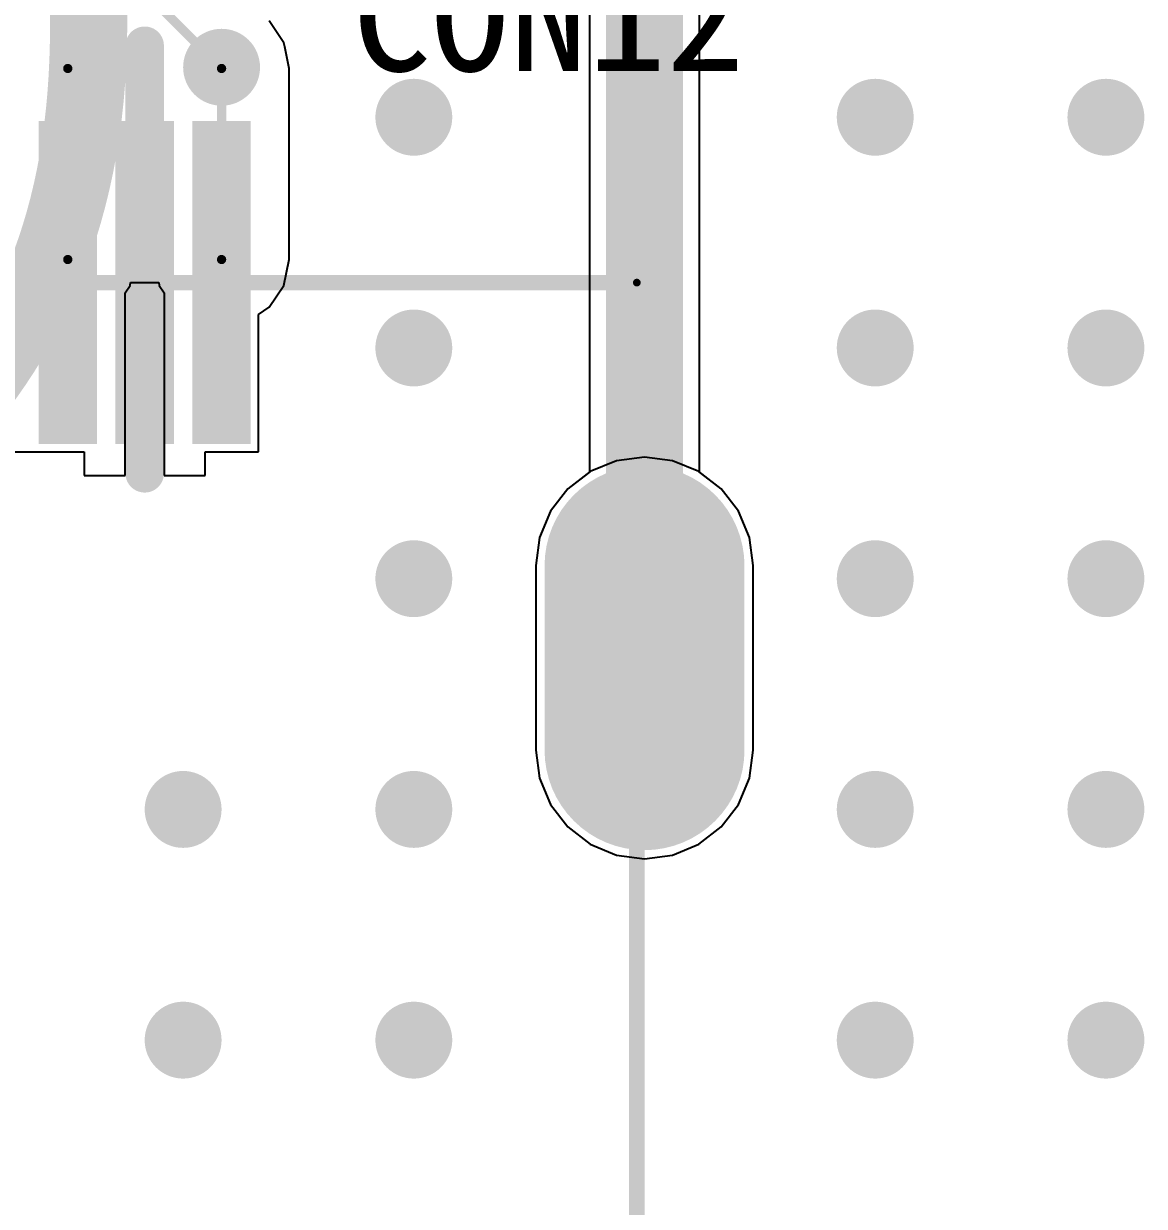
# Model space of a CAD drawing. Header units: millimetres. Extents: x 15 to 120, y 22 to 104.
# Drawn here: x 45.46 to 52.75, y 33.42 to 41.11 of the extents above; entities that cross this region are included whole.
import ezdxf

# ---------------------------------------------------------------- set-up
doc = ezdxf.new("R2010")
doc.units = ezdxf.units.MM
for name, color, linetype in [('BottomLayer', 5, 'Continuous'), ('BottomOverlay', 54, 'Continuous'), ('BottomSolder', 6, 'Continuous'), ('Mechanical13', 56, 'Continuous'), ('Mechanical15', 56, 'Continuous'), ('MultiLayer', 9, 'Continuous'), ('TopLayer', 1, 'Continuous'), ('TopOverlay', 2, 'Continuous'), ('TopPaste', 8, 'Continuous'), ('TopSolder', 216, 'Continuous')]:
    doc.layers.add(name, color=color, linetype=linetype)

msp = doc.modelspace()

# ---------------------------------------------------------------- linework, layer by layer
at = {"layer": 'BottomLayer'}
for p, q in [((49.31726484, 38.2669796), (49.1469807, 38.19644634)), ((49.50000006, 38.29103848), (49.31726484, 38.2669796)), ((49.68273528, 38.2669796), (49.50000006, 38.29103848)), ((49.85301942, 38.19644634), (49.68273528, 38.2669796)), ((49.1469807, 38.19644634), (49.00075544, 38.08424438)), ((49.99924468, 38.08424438), (49.85301942, 38.19644634)), ((49.00075544, 38.08424438), (48.88855348, 37.93801912)), ((50.11144664, 37.93801912), (49.99924468, 38.08424438)), ((48.88855348, 37.93801912), (48.81802021999999, 37.76773498)), ((50.18197989999999, 37.76773498), (50.11144664, 37.93801912)), ((48.81802021999999, 37.76773498), (48.79396134, 37.58499976)), ((50.20603878, 37.58499976), (50.18197989999999, 37.76773498)), ((48.79396134, 37.58499976), (48.79396134, 36.38499708)), ((50.20603878, 36.38499708), (50.20603878, 37.58499976)), ((48.79396134, 36.38499708), (48.81802021999999, 36.20226186)), ((50.18197989999999, 36.20226186), (50.20603878, 36.38499708)), ((48.81802021999999, 36.20226186), (48.88855348, 36.03197772)), ((50.11144664, 36.03197772), (50.18197989999999, 36.20226186)), ((48.88855348, 36.03197772), (49.00075544, 35.88575246)), ((49.99924468, 35.88575246), (50.11144664, 36.03197772)), ((49.00075544, 35.88575246), (49.1469807, 35.7735505)), ((49.85301942, 35.7735505), (49.99924468, 35.88575246)), ((49.1469807, 35.7735505), (49.31726484, 35.70301724)), ((49.68273528, 35.70301724), (49.85301942, 35.7735505)), ((49.31726484, 35.70301724), (49.50000006, 35.67895836)), ((49.50000006, 35.67895836), (49.68273528, 35.70301724))]:
    msp.add_line(p, q, dxfattribs=at)
for points, const_width in [([(47.87498679999999, 40.49998758, 1), (48.12498376, 40.49998758, 1)], 0.2499995), ([(50.87498588, 40.49998758, 1), (51.12498283999999, 40.49998758, 1)], 0.2499995), ([(52.37498541999999, 40.49998758, 1), (52.62498238, 40.49998758, 1)], 0.2499995), ([(47.87498679999999, 38.99998804, 1), (48.12498376, 38.99998804, 1)], 0.2499995), ([(50.87498588, 38.99998804, 1), (51.12498283999999, 38.99998804, 1)], 0.2499995), ([(52.37498541999999, 38.99998804, 1), (52.62498238, 38.99998804, 1)], 0.2499995), ([(49.20000066, 37.58499976, 1), (49.79999946, 37.58499976, 1)], 0.5999987999999999), ([(49.20000066, 37.58499976, 1), (49.79999946, 37.58499976, 1)], 0.5999987999999999), ([(47.87498679999999, 37.4999885, 1), (48.12498376, 37.4999885, 1)], 0.2499995), ([(50.87498588, 37.4999885, 1), (51.12498283999999, 37.4999885, 1)], 0.2499995), ([(52.37498541999999, 37.4999885, 1), (52.62498238, 37.4999885, 1)], 0.2499995), ([(49.20000066, 36.38499708, 1), (49.79999946, 36.38499708, 1)], 0.5999987999999999), ([(49.20000066, 36.38499708, 1), (49.79999946, 36.38499708, 1)], 0.5999987999999999), ([(46.37498726, 35.99998896, 1), (46.62498421999999, 35.99998896, 1)], 0.2499995), ([(47.87498679999999, 35.99998896, 1), (48.12498376, 35.99998896, 1)], 0.2499995), ([(50.87498588, 35.99998896, 1), (51.12498283999999, 35.99998896, 1)], 0.2499995), ([(52.37498541999999, 35.99998896, 1), (52.62498238, 35.99998896, 1)], 0.2499995), ([(46.37498726, 34.49998942, 1), (46.62498421999999, 34.49998942, 1)], 0.2499995), ([(47.87498679999999, 34.49998942, 1), (48.12498376, 34.49998942, 1)], 0.2499995), ([(50.87498588, 34.49998942, 1), (51.12498283999999, 34.49998942, 1)], 0.2499995), ([(52.37498541999999, 34.49998942, 1), (52.62498238, 34.49998942, 1)], 0.2499995)]:
    msp.add_lwpolyline(points, format="xyb", close=True, dxfattribs=dict(at, const_width=const_width))
for points in [[(49.50000006, 38.18499856), (49.50000006, 38.18499856), (49.50000006, 35.78499828)], [(50.09999886, 37.58499976), (48.90000126, 37.58499976), (50.09999886, 36.38499708), (48.90000126, 36.38499708)]]:
    msp.add_solid(points, dxfattribs=at)
at = {"layer": 'BottomSolder', "const_width": 0.6499986999999999}
for points in [[(49.17500198, 37.58499976, 1), (49.82499814, 37.58499976, 1)], [(49.17500198, 37.58499976, 1), (49.82499814, 37.58499976, 1)], [(49.17500198, 37.58499976, 1), (49.82499814, 37.58499976, 1)], [(49.17500198, 37.58499976, 1), (49.82499814, 37.58499976, 1)], [(49.17500198, 36.38499708, 1), (49.82499814, 36.38499708, 1)], [(49.17500198, 36.38499708, 1), (49.82499814, 36.38499708, 1)], [(49.17500198, 36.38499708, 1), (49.82499814, 36.38499708, 1)], [(49.17500198, 36.38499708, 1), (49.82499814, 36.38499708, 1)]]:
    msp.add_lwpolyline(points, format="xyb", close=True, dxfattribs=at)
at = {"layer": 'BottomSolder'}
for points in [[(49.50000006, 38.23499846), (49.50000006, 38.23499846), (49.50000006, 35.73499838)], [(49.50000006, 38.23499846), (49.50000006, 38.23499846), (49.50000006, 35.73499838)], [(50.14999876, 37.58499976), (48.85000136, 37.58499976), (50.14999876, 36.38499708), (48.85000136, 36.38499708)], [(50.14999876, 37.58499976), (48.85000136, 37.58499976), (50.14999876, 36.38499708), (48.85000136, 36.38499708)]]:
    msp.add_solid(points, dxfattribs=at)
at = {"layer": 'Mechanical13', "const_width": 0.0999998}
for points in [[(33.00000258, 39.42500116), (49.45000015999999, 39.42500116)], [(49.45000015999999, 26.02499748), (49.45000015999999, 39.42500116)]]:
    msp.add_lwpolyline(points, dxfattribs=at)
at = {"layer": 'Mechanical13', "const_width": 0.0499999}
msp.add_lwpolyline([(49.42500148, 39.42500116, 1), (49.47499884, 39.42500116, 1)], format="xyb", close=True, dxfattribs=at)
msp.add_lwpolyline([(49.42500148, 39.42500116, 1), (49.47499884, 39.42500116, 1)], format="xyb", close=True, dxfattribs=at)
at = {"layer": 'Mechanical15', "const_width": 0.0499999}
for points in [[(33.00000258, 39.42500116), (49.45000015999999, 39.42500116)], [(49.45000015999999, 26.02499748), (49.45000015999999, 39.42500116)]]:
    msp.add_lwpolyline(points, dxfattribs=at)
at = {"layer": 'Mechanical15', "const_width": 0.02499868}
msp.add_lwpolyline([(49.43750082, 39.42500116, 1), (49.4624995, 39.42500116, 1)], format="xyb", close=True, dxfattribs=at)
msp.add_lwpolyline([(49.43750082, 39.42500116, 1), (49.4624995, 39.42500116, 1)], format="xyb", close=True, dxfattribs=at)
at = {"layer": 'MultiLayer'}
for points, const_width in [([(46.18750478, 40.96500062, 1), (46.31250326, 40.96500062, 1)], 0.12499848), ([(47.87498679999999, 40.49998758, 1), (48.12498376, 40.49998758, 1)], 0.2499995), ([(50.87498588, 40.49998758, 1), (51.12498283999999, 40.49998758, 1)], 0.2499995), ([(52.37498541999999, 40.49998758, 1), (52.62498238, 40.49998758, 1)], 0.2499995), ([(47.87498679999999, 38.99998804, 1), (48.12498376, 38.99998804, 1)], 0.2499995), ([(50.87498588, 38.99998804, 1), (51.12498283999999, 38.99998804, 1)], 0.2499995), ([(52.37498541999999, 38.99998804, 1), (52.62498238, 38.99998804, 1)], 0.2499995), ([(46.1874997, 38.1850011, 1), (46.31249818, 38.1850011, 1)], 0.12499848), ([(47.87498679999999, 37.4999885, 1), (48.12498376, 37.4999885, 1)], 0.2499995), ([(50.87498588, 37.4999885, 1), (51.12498283999999, 37.4999885, 1)], 0.2499995), ([(52.37498541999999, 37.4999885, 1), (52.62498238, 37.4999885, 1)], 0.2499995), ([(46.37498726, 35.99998896, 1), (46.62498421999999, 35.99998896, 1)], 0.2499995), ([(47.87498679999999, 35.99998896, 1), (48.12498376, 35.99998896, 1)], 0.2499995), ([(50.87498588, 35.99998896, 1), (51.12498283999999, 35.99998896, 1)], 0.2499995), ([(52.37498541999999, 35.99998896, 1), (52.62498238, 35.99998896, 1)], 0.2499995), ([(46.37498726, 34.49998942, 1), (46.62498421999999, 34.49998942, 1)], 0.2499995), ([(47.87498679999999, 34.49998942, 1), (48.12498376, 34.49998942, 1)], 0.2499995), ([(50.87498588, 34.49998942, 1), (51.12498283999999, 34.49998942, 1)], 0.2499995), ([(52.37498541999999, 34.49998942, 1), (52.62498238, 34.49998942, 1)], 0.2499995)]:
    msp.add_lwpolyline(points, format="xyb", close=True, dxfattribs=dict(at, const_width=const_width))
at = {"layer": 'TopLayer'}
for p, q in [((49.1431453, 41.90000002), (49.1431453, 38.19350248)), ((49.8568599, 38.19349994), (49.8568599, 41.54314272)), ((47.15505174, 40.98477198), (47.06001256, 41.1270069)), ((47.16058894, 40.95693611999999), (47.15505174, 40.98477198)), ((47.1884248, 40.81699228), (47.16058894, 40.95693611999999)), ((47.1884248, 39.57500086), (47.1884248, 40.81699228)), ((47.15505174, 39.4072237), (47.1884248, 39.57500086)), ((46.12300148, 39.35916944), (46.15509692, 39.40720338)), ((46.15509692, 39.40720338), (46.15863768, 39.42500116)), ((46.15863768, 39.42500116), (46.34136273999999, 39.42500116)), ((46.34136273999999, 39.42500116), (46.3449035, 39.40720338)), ((46.3449035, 39.40720338), (46.37700148, 39.3591669)), ((47.06001256, 39.26498878), (47.15505174, 39.4072237)), ((46.12300148, 38.17100062), (46.12300148, 39.35916944)), ((46.37700148, 39.3591669), (46.37700148, 38.17100062)), ((46.98999999999999, 39.21820706), (47.06001256, 39.26498878)), ((46.98999999999999, 38.32500082), (46.98999999999999, 39.21820706)), ((45.14400166, 38.32500082), (45.48999792, 38.32500082)), ((45.48999792, 38.32499828), (45.48999538, 38.32499828)), ((45.48999538, 38.32499828), (45.49000046, 38.32499574)), ((45.48999792, 38.32500082), (45.48999792, 38.32499828)), ((45.49000046, 38.32499574), (45.5100055, 38.32499574)), ((45.5100055, 38.32499574), (45.5100055, 38.32500082)), ((45.5100055, 38.32500082), (45.85600176, 38.32500082)), ((45.85600176, 38.32500082), (45.85600176, 38.17100062)), ((46.6440012, 38.17100062), (46.6440012, 38.32500082)), ((46.6440012, 38.32500082), (46.98999999999999, 38.32500082)), ((45.85600176, 38.17100062), (46.12300148, 38.17100062)), ((46.37700148, 38.17100062), (46.6440012, 38.17100062)), ((49.1431453, 38.19350248), (49.00075544, 38.08424438)), ((49.99924468, 38.08424438), (49.8568599, 38.19349994)), ((49.00075544, 38.08424438), (48.88855348, 37.93801912)), ((50.11144664, 37.93801912), (49.99924468, 38.08424438)), ((48.88855348, 37.93801912), (48.81802021999999, 37.76773498)), ((50.18197989999999, 37.76773498), (50.11144664, 37.93801912)), ((48.81802021999999, 37.76773498), (48.79396134, 37.58499976)), ((50.20603878, 37.58499976), (50.18197989999999, 37.76773498)), ((48.79396134, 37.58499976), (48.79396134, 36.38499708)), ((50.20603878, 36.38499708), (50.20603878, 37.58499976)), ((48.79396134, 36.38499708), (48.81802021999999, 36.20226186)), ((50.18197989999999, 36.20226186), (50.20603878, 36.38499708)), ((48.81802021999999, 36.20226186), (48.88855348, 36.03197772)), ((50.11144664, 36.03197772), (50.18197989999999, 36.20226186)), ((48.88855348, 36.03197772), (49.00075544, 35.88575246)), ((49.99924468, 35.88575246), (50.11144664, 36.03197772)), ((49.00075544, 35.88575246), (49.1469807, 35.7735505)), ((49.85301942, 35.7735505), (49.99924468, 35.88575246)), ((49.1469807, 35.7735505), (49.31726484, 35.70301724)), ((49.68273528, 35.70301724), (49.85301942, 35.7735505)), ((49.31726484, 35.70301724), (49.50000006, 35.67895836)), ((49.50000006, 35.67895836), (49.68273528, 35.70301724))]:
    msp.add_line(p, q, dxfattribs=at)
for points, const_width in [([(49.50000259999999, 36.98499842), (49.50000259999999, 41.90000002)], 0.499999), ([(45.74999994, 40.81699228), (46.17500036, 41.2419927)], 0.05999988), ([(46.32500006, 41.2419927), (46.75000048, 40.81699228)], 0.05999988), ([(46.25000147999999, 39.42500116), (46.25000147999999, 40.96499808)], 0.2499995), ([(45.74999994, 39.57500086), (45.74999994, 40.81699228)], 0.05999988), ([(46.75000048, 39.57500086), (46.75000048, 40.81699228)], 0.05999988), ([(46.25000147999999, 38.18500364), (46.25000147999999, 39.42500116)], 0.2499995)]:
    msp.add_lwpolyline(points, dxfattribs=dict(at, const_width=const_width))
for points, const_width in [([(46.18750224, 40.96499808, 1), (46.31250072, 40.96499808, 1)], 0.12499848), ([(46.18750478, 40.96500062, 1), (46.31250326, 40.96500062, 1)], 0.12499848), ([(45.73500124, 40.81699228, 1), (45.76499863999999, 40.81699228, 1)], 0.02999994), ([(45.73500124, 40.81699228, 1), (45.76499863999999, 40.81699228, 1)], 0.02999994), ([(46.73500178, 40.81699228, 1), (46.76499918, 40.81699228, 1)], 0.02999994), ([(46.73500178, 40.81699228, 1), (46.76499918, 40.81699228, 1)], 0.02999994), ([(47.87498679999999, 40.49998758, 1), (48.12498376, 40.49998758, 1)], 0.2499995), ([(50.87498588, 40.49998758, 1), (51.12498283999999, 40.49998758, 1)], 0.2499995), ([(52.37498541999999, 40.49998758, 1), (52.62498238, 40.49998758, 1)], 0.2499995), ([(45.73500124, 39.57500086, 1), (45.76499863999999, 39.57500086, 1)], 0.02999994), ([(46.73500178, 39.57500086, 1), (46.76499918, 39.57500086, 1)], 0.02999994), ([(46.18750224, 39.42500116, 1), (46.31250072, 39.42500116, 1)], 0.12499848), ([(46.18750224, 39.42500116, 1), (46.31250072, 39.42500116, 1)], 0.12499848), ([(47.87498679999999, 38.99998804, 1), (48.12498376, 38.99998804, 1)], 0.2499995), ([(50.87498588, 38.99998804, 1), (51.12498283999999, 38.99998804, 1)], 0.2499995), ([(52.37498541999999, 38.99998804, 1), (52.62498238, 38.99998804, 1)], 0.2499995), ([(46.1874997, 38.1850011, 1), (46.31249818, 38.1850011, 1)], 0.12499848), ([(46.18750224, 38.18500364, 1), (46.31250072, 38.18500364, 1)], 0.12499848), ([(49.20000066, 37.58499976, 1), (49.79999946, 37.58499976, 1)], 0.5999987999999999), ([(49.20000066, 37.58499976, 1), (49.79999946, 37.58499976, 1)], 0.5999987999999999), ([(47.87498679999999, 37.4999885, 1), (48.12498376, 37.4999885, 1)], 0.2499995), ([(50.87498588, 37.4999885, 1), (51.12498283999999, 37.4999885, 1)], 0.2499995), ([(52.37498541999999, 37.4999885, 1), (52.62498238, 37.4999885, 1)], 0.2499995), ([(49.37500412, 36.98499842, 1), (49.62500108, 36.98499842, 1)], 0.2499995), ([(49.20000066, 36.38499708, 1), (49.79999946, 36.38499708, 1)], 0.5999987999999999), ([(49.20000066, 36.38499708, 1), (49.79999946, 36.38499708, 1)], 0.5999987999999999), ([(46.37498726, 35.99998896, 1), (46.62498421999999, 35.99998896, 1)], 0.2499995), ([(47.87498679999999, 35.99998896, 1), (48.12498376, 35.99998896, 1)], 0.2499995), ([(50.87498588, 35.99998896, 1), (51.12498283999999, 35.99998896, 1)], 0.2499995), ([(52.37498541999999, 35.99998896, 1), (52.62498238, 35.99998896, 1)], 0.2499995), ([(46.37498726, 34.49998942, 1), (46.62498421999999, 34.49998942, 1)], 0.2499995), ([(47.87498679999999, 34.49998942, 1), (48.12498376, 34.49998942, 1)], 0.2499995), ([(50.87498588, 34.49998942, 1), (51.12498283999999, 34.49998942, 1)], 0.2499995), ([(52.37498541999999, 34.49998942, 1), (52.62498238, 34.49998942, 1)], 0.2499995)]:
    msp.add_lwpolyline(points, format="xyb", close=True, dxfattribs=dict(at, const_width=const_width))
for points in [[(45.88999966, 40.4250017), (45.61000022, 40.4250017), (45.88999966, 38.42500062), (45.61000022, 38.42500062)], [(46.3900012, 40.4250017), (46.11000176, 40.4250017), (46.3900012, 38.42500062), (46.11000176, 38.42500062)], [(46.8900002, 40.4250017), (46.61000076, 40.4250017), (46.8900002, 38.42500062), (46.61000076, 38.42500062)], [(49.50000006, 38.18499856), (49.50000006, 38.18499856), (49.50000006, 35.78499828)], [(50.09999886, 37.58499976), (48.90000126, 37.58499976), (50.09999886, 36.38499708), (48.90000126, 36.38499708)]]:
    msp.add_solid(points, dxfattribs=at)
at = {"layer": 'TopOverlay'}
for points, const_width in [([(46.8750015, 40.8250009, 1), (46.62499946, 40.8250009, 1)], 0.2499995), ([(46.56250022, 40.8250009, 1), (46.6874987, 40.8250009, 1)], 0.12499848), ([(46.81250226, 40.8250009, 1), (46.93750074, 40.8250009, 1)], 0.12499848), ([(47.125001, 39.42500116, 1), (47.17499836, 39.42500116, 1)], 0.0499999), ([(49.42500148, 39.42500116, 1), (49.47499884, 39.42500116, 1)], 0.0499999), ([(49.42500148, 39.42500116, 1), (49.47499884, 39.42500116, 1)], 0.0499999), ([(49.42500148, 38.42500062, 1), (49.47499884, 38.42500062, 1)], 0.0499999), ([(49.42500148, 35.62500113999999, 1), (49.47499884, 35.62500113999999, 1)], 0.0499999)]:
    msp.add_lwpolyline(points, format="xyb", close=True, dxfattribs=dict(at, const_width=const_width))
at = {"layer": 'TopOverlay', "const_width": 0.0999998}
for points in [[(47.14999968, 39.42500116), (49.45000015999999, 39.42500116)], [(49.45000015999999, 38.42500062), (49.45000015999999, 39.42500116)], [(49.45000015999999, 31.52499918), (49.45000015999999, 35.62500113999999)]]:
    msp.add_lwpolyline(points, dxfattribs=at)
at = {"layer": 'TopPaste'}
for points in [[(45.88999966, 40.4250017), (45.61000022, 40.4250017), (45.88999966, 38.42500062), (45.61000022, 38.42500062)], [(45.88999966, 40.4250017), (45.61000022, 40.4250017), (45.88999966, 38.42500062), (45.61000022, 38.42500062)], [(46.3900012, 40.4250017), (46.11000176, 40.4250017), (46.3900012, 38.42500062), (46.11000176, 38.42500062)], [(46.3900012, 40.4250017), (46.11000176, 40.4250017), (46.3900012, 38.42500062), (46.11000176, 38.42500062)], [(46.8900002, 40.4250017), (46.61000076, 40.4250017), (46.8900002, 38.42500062), (46.61000076, 38.42500062)], [(46.8900002, 40.4250017), (46.61000076, 40.4250017), (46.8900002, 38.42500062), (46.61000076, 38.42500062)]]:
    msp.add_solid(points, dxfattribs=at)
at = {"layer": 'TopSolder', "const_width": 0.6499986999999999}
for points in [[(49.17500198, 37.58499976, 1), (49.82499814, 37.58499976, 1)], [(49.17500198, 37.58499976, 1), (49.82499814, 37.58499976, 1)], [(49.17500198, 37.58499976, 1), (49.82499814, 37.58499976, 1)], [(49.17500198, 37.58499976, 1), (49.82499814, 37.58499976, 1)], [(49.17500198, 36.38499708, 1), (49.82499814, 36.38499708, 1)], [(49.17500198, 36.38499708, 1), (49.82499814, 36.38499708, 1)], [(49.17500198, 36.38499708, 1), (49.82499814, 36.38499708, 1)], [(49.17500198, 36.38499708, 1), (49.82499814, 36.38499708, 1)]]:
    msp.add_lwpolyline(points, format="xyb", close=True, dxfattribs=at)
at = {"layer": 'TopSolder'}
for points in [[(45.93999956, 40.4750016), (45.56000032, 40.4750016), (45.93999956, 38.37500072), (45.56000032, 38.37500072)], [(45.93999956, 40.4750016), (45.56000032, 40.4750016), (45.93999956, 38.37500072), (45.56000032, 38.37500072)], [(46.4400011, 40.4750016), (46.06000186, 40.4750016), (46.4400011, 38.37500072), (46.06000186, 38.37500072)], [(46.4400011, 40.4750016), (46.06000186, 40.4750016), (46.4400011, 38.37500072), (46.06000186, 38.37500072)], [(46.9400001, 40.4750016), (46.56000086, 40.4750016), (46.9400001, 38.37500072), (46.56000086, 38.37500072)], [(46.9400001, 40.4750016), (46.56000086, 40.4750016), (46.9400001, 38.37500072), (46.56000086, 38.37500072)], [(49.50000006, 38.23499846), (49.50000006, 38.23499846), (49.50000006, 35.73499838)], [(49.50000006, 38.23499846), (49.50000006, 38.23499846), (49.50000006, 35.73499838)], [(50.14999876, 37.58499976), (48.85000136, 37.58499976), (50.14999876, 36.38499708), (48.85000136, 36.38499708)], [(50.14999876, 37.58499976), (48.85000136, 37.58499976), (50.14999876, 36.38499708), (48.85000136, 36.38499708)]]:
    msp.add_solid(points, dxfattribs=at)

# ---------------------------------------------------------------- texts
at = {"layer": 'BottomOverlay', "text_generation_flag": 2}
msp.add_text('(주)하드커널', height=4.50000116, dxfattribs=at).set_placement((46.99999998, 39.20000034))
at = {"layer": 'TopOverlay'}
msp.add_text('CON12', height=0.75000104, dxfattribs=at).set_placement((47.60000132, 40.79999968))

doc.saveas('drawing.dxf')
